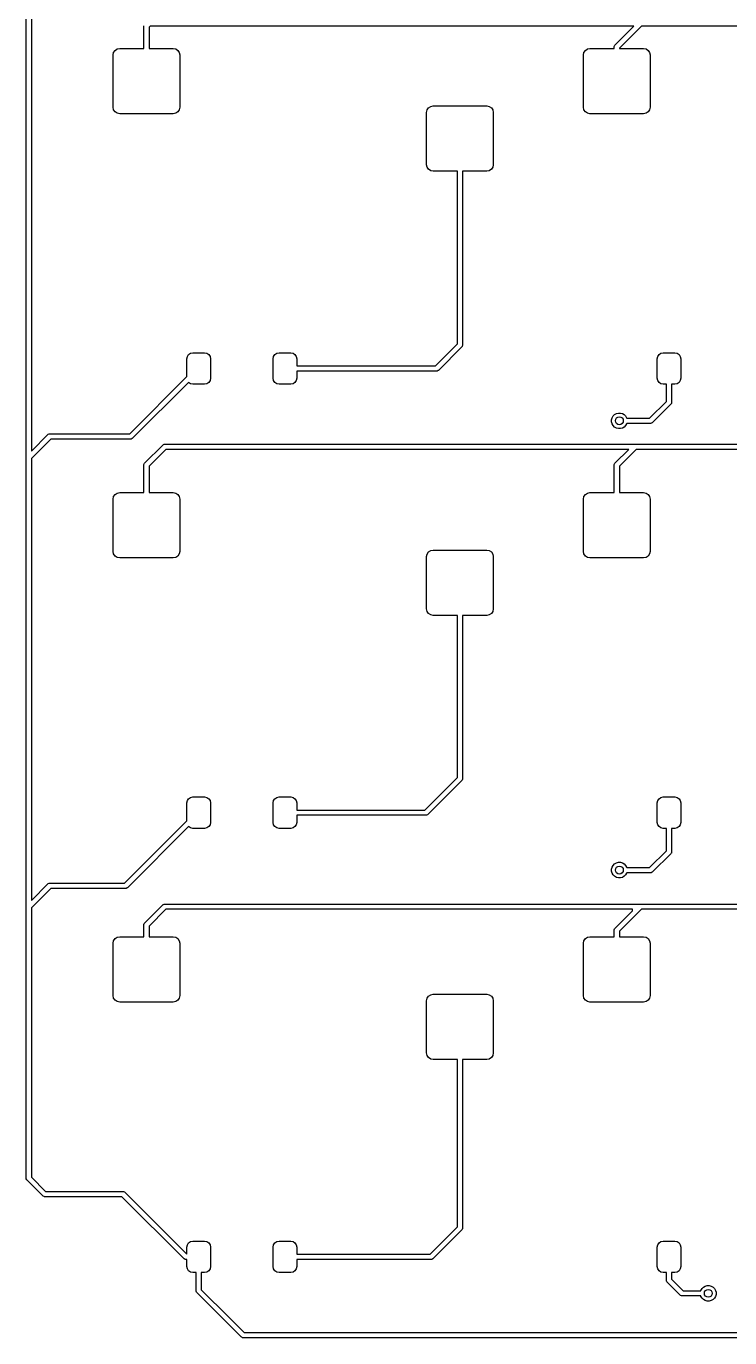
# Model space of a CAD drawing. Extents: x -0.32 to 5.67, y -3.44 to 0.73.
# Drawn here: x -0.319 to 0.741, y -2.327 to -0.35 of the extents above; entities that cross this region are included whole.
import ezdxf

# ---------------------------------------------------------------- set-up
doc = ezdxf.new("R2010")
doc.units = 0
doc.header["$MEASUREMENT"] = 0
doc.layers.add('BLACK', color=7, linetype='CONTINUOUS')

msp = doc.modelspace()

# ---------------------------------------------------------------- linework, layer by layer
at = {"layer": 'BLACK', "linetype": 'CONTINUOUS'}
for p, q in [((-0.3189, -1), (-0.3189, -0.3307)), ((-0.311, -0.3323), (-0.311, -0.9905)), ((-0.1417, -0.3504), (-0.1417, -0.3496)), ((-0.1417, -0.3839), (-0.1417, -0.3504)), ((-0.1322, -0.3504), (-0.1339, -0.352)), ((-0.1339, -0.352), (-0.1339, -0.3839)), ((0.5968, -0.3504), (-0.1322, -0.3504)), ((0.5681, -0.3791), (0.5968, -0.3504)), ((0.6079, -0.3504), (0.5748, -0.3835)), ((1.252, -0.3504), (0.6079, -0.3504)), ((-0.188, -0.3937), (-0.1872, -0.3899)), ((-0.188, -0.4724), (-0.188, -0.3937)), ((-0.1872, -0.3899), (-0.1851, -0.3867)), ((-0.1851, -0.3867), (-0.1819, -0.3846)), ((-0.1819, -0.3846), (-0.1781, -0.3839)), ((-0.1781, -0.3839), (-0.1417, -0.3839)), ((-0.1339, -0.3839), (-0.0974, -0.3839)), ((-0.0974, -0.3839), (-0.0937, -0.3846)), ((-0.0937, -0.3846), (-0.0905, -0.3867)), ((-0.0905, -0.3867), (-0.0883, -0.3899)), ((-0.0883, -0.3899), (-0.0876, -0.3937)), ((-0.0876, -0.3937), (-0.0876, -0.4724)), ((0.5207, -0.3937), (0.5214, -0.3899)), ((0.5207, -0.4724), (0.5207, -0.3937)), ((0.5214, -0.3899), (0.5236, -0.3867)), ((0.5236, -0.3867), (0.5267, -0.3846)), ((0.5267, -0.3846), (0.5305, -0.3839)), ((0.5305, -0.3839), (0.5669, -0.3839)), ((0.5669, -0.3819), (0.567, -0.3811)), ((0.5669, -0.3839), (0.5669, -0.3819)), ((0.567, -0.3811), (0.5676, -0.3797)), ((0.5676, -0.3797), (0.5681, -0.3791)), ((0.5748, -0.3835), (0.5748, -0.3839)), ((0.5748, -0.3839), (0.6112, -0.3839)), ((0.6112, -0.3839), (0.615, -0.3846)), ((0.615, -0.3846), (0.6182, -0.3867)), ((0.6182, -0.3867), (0.6203, -0.3899)), ((0.6203, -0.3899), (0.6211, -0.3937)), ((0.6211, -0.3937), (0.6211, -0.4724)), ((-0.1872, -0.4762), (-0.188, -0.4724)), ((-0.0876, -0.4724), (-0.0883, -0.4762)), ((0.2852, -0.4765), (0.2873, -0.4734)), ((0.2873, -0.4734), (0.2905, -0.4712)), ((0.2905, -0.4712), (0.2943, -0.4705)), ((0.2943, -0.4705), (0.375, -0.4705)), ((0.375, -0.4705), (0.3788, -0.4712)), ((0.3788, -0.4712), (0.382, -0.4734)), ((0.382, -0.4734), (0.3841, -0.4765)), ((0.5214, -0.4762), (0.5207, -0.4724)), ((0.6211, -0.4724), (0.6203, -0.4762)), ((-0.1851, -0.4794), (-0.1872, -0.4762)), ((-0.1819, -0.4815), (-0.1851, -0.4794)), ((-0.1781, -0.4823), (-0.1819, -0.4815)), ((-0.0974, -0.4823), (-0.1781, -0.4823)), ((-0.0937, -0.4815), (-0.0974, -0.4823)), ((-0.0905, -0.4794), (-0.0937, -0.4815)), ((-0.0883, -0.4762), (-0.0905, -0.4794)), ((0.2844, -0.4803), (0.2852, -0.4765)), ((0.2844, -0.5591), (0.2844, -0.4803)), ((0.3841, -0.4765), (0.3848, -0.4803)), ((0.3848, -0.4803), (0.3848, -0.5591)), ((0.5236, -0.4794), (0.5214, -0.4762)), ((0.5267, -0.4815), (0.5236, -0.4794)), ((0.5305, -0.4823), (0.5267, -0.4815)), ((0.6112, -0.4823), (0.5305, -0.4823)), ((0.615, -0.4815), (0.6112, -0.4823)), ((0.6182, -0.4794), (0.615, -0.4815)), ((0.6203, -0.4762), (0.6182, -0.4794)), ((0.2852, -0.5628), (0.2844, -0.5591)), ((0.2873, -0.566), (0.2852, -0.5628)), ((0.2905, -0.5681), (0.2873, -0.566)), ((0.2943, -0.5689), (0.2905, -0.5681)), ((0.3307, -0.5689), (0.2943, -0.5689)), ((0.3307, -0.8291), (0.3307, -0.5689)), ((0.375, -0.5689), (0.3386, -0.5689)), ((0.3386, -0.5689), (0.3386, -0.8307)), ((0.3788, -0.5681), (0.375, -0.5689)), ((0.382, -0.566), (0.3788, -0.5681)), ((0.3841, -0.5628), (0.382, -0.566)), ((0.3848, -0.5591), (0.3841, -0.5628)), ((0.2976, -0.8622), (0.3307, -0.8291)), ((-0.0768, -0.8514), (-0.0761, -0.848)), ((-0.0761, -0.848), (-0.0742, -0.8451)), ((-0.0742, -0.8451), (-0.0713, -0.8432)), ((-0.0713, -0.8432), (-0.0679, -0.8425)), ((-0.0679, -0.8425), (-0.0502, -0.8425)), ((-0.0502, -0.8425), (-0.0468, -0.8432)), ((-0.0468, -0.8432), (-0.0439, -0.8451)), ((-0.0439, -0.8451), (-0.042, -0.848)), ((-0.042, -0.848), (-0.0413, -0.8514)), ((0.0531, -0.8514), (0.0538, -0.848)), ((0.0538, -0.848), (0.0557, -0.8451)), ((0.0557, -0.8451), (0.0586, -0.8432)), ((0.0586, -0.8432), (0.062, -0.8425)), ((0.062, -0.8425), (0.0797, -0.8425)), ((0.0797, -0.8425), (0.0831, -0.8432)), ((0.0831, -0.8432), (0.086, -0.8451)), ((0.086, -0.8451), (0.0879, -0.848)), ((0.0879, -0.848), (0.0886, -0.8514)), ((0.3374, -0.8335), (0.302, -0.8689)), ((0.3379, -0.8329), (0.3374, -0.8335)), ((0.3381, -0.8325), (0.3379, -0.8329)), ((0.3385, -0.8315), (0.3381, -0.8325)), ((0.3386, -0.8307), (0.3385, -0.8315)), ((0.6319, -0.8514), (0.6326, -0.848)), ((0.6326, -0.848), (0.6345, -0.8451)), ((0.6345, -0.8451), (0.6374, -0.8432)), ((0.6374, -0.8432), (0.6407, -0.8425)), ((0.6407, -0.8425), (0.6585, -0.8425)), ((0.6585, -0.8425), (0.6619, -0.8432)), ((0.6619, -0.8432), (0.6647, -0.8451)), ((0.6647, -0.8451), (0.6666, -0.848)), ((0.6666, -0.848), (0.6673, -0.8514)), ((-0.0768, -0.8783), (-0.0768, -0.8514)), ((-0.0413, -0.8514), (-0.0413, -0.8809)), ((0.0531, -0.8809), (0.0531, -0.8514)), ((0.0886, -0.8514), (0.0886, -0.8622)), ((0.0886, -0.8622), (0.2976, -0.8622)), ((0.3014, -0.8694), (0.3, -0.87)), ((0.302, -0.8689), (0.3014, -0.8694)), ((0.6319, -0.8809), (0.6319, -0.8514)), ((0.6673, -0.8514), (0.6673, -0.8809)), ((-0.163, -0.9646), (-0.0768, -0.8783)), ((-0.0743, -0.887), (-0.1586, -0.9713)), ((-0.0742, -0.8872), (-0.0743, -0.887)), ((-0.0713, -0.8891), (-0.0742, -0.8872)), ((-0.0679, -0.8898), (-0.0713, -0.8891)), ((-0.0468, -0.8891), (-0.0502, -0.8898)), ((-0.0439, -0.8872), (-0.0468, -0.8891)), ((-0.042, -0.8843), (-0.0439, -0.8872)), ((-0.0413, -0.8809), (-0.042, -0.8843)), ((0.0538, -0.8843), (0.0531, -0.8809)), ((0.0557, -0.8872), (0.0538, -0.8843)), ((0.0586, -0.8891), (0.0557, -0.8872)), ((0.062, -0.8898), (0.0586, -0.8891)), ((0.0831, -0.8891), (0.0797, -0.8898)), ((0.086, -0.8872), (0.0831, -0.8891)), ((0.0879, -0.8843), (0.086, -0.8872)), ((0.0886, -0.8809), (0.0879, -0.8843)), ((0.2992, -0.8701), (0.0886, -0.8701)), ((0.0886, -0.8701), (0.0886, -0.8809)), ((0.3, -0.87), (0.2992, -0.8701)), ((0.6326, -0.8843), (0.6319, -0.8809)), ((0.6345, -0.8872), (0.6326, -0.8843)), ((0.6374, -0.8891), (0.6345, -0.8872)), ((0.6407, -0.8898), (0.6374, -0.8891)), ((0.6619, -0.8891), (0.6585, -0.8898)), ((0.6647, -0.8872), (0.6619, -0.8891)), ((0.6666, -0.8843), (0.6647, -0.8872)), ((0.6673, -0.8809), (0.6666, -0.8843)), ((-0.0502, -0.8898), (-0.0679, -0.8898)), ((0.0797, -0.8898), (0.062, -0.8898)), ((0.6457, -0.8898), (0.6407, -0.8898)), ((0.6457, -0.9157), (0.6457, -0.8898)), ((0.6585, -0.8898), (0.6535, -0.8898)), ((0.6535, -0.8898), (0.6535, -0.9173)), ((0.6204, -0.9409), (0.6457, -0.9157)), ((0.6524, -0.9201), (0.6248, -0.9477)), ((0.6529, -0.9195), (0.6524, -0.9201)), ((0.6531, -0.9191), (0.6529, -0.9195)), ((0.6535, -0.9181), (0.6531, -0.9191)), ((0.6535, -0.9173), (0.6535, -0.9181)), ((0.5631, -0.9433), (0.5639, -0.9404)), ((0.5631, -0.9464), (0.5631, -0.9433)), ((0.5639, -0.9494), (0.5631, -0.9464)), ((0.5639, -0.9404), (0.5654, -0.9377)), ((0.5654, -0.9377), (0.5676, -0.9355)), ((0.5676, -0.9355), (0.5703, -0.934)), ((0.5703, -0.934), (0.5733, -0.9332)), ((0.5733, -0.9332), (0.5763, -0.9332)), ((0.5763, -0.9332), (0.5793, -0.934)), ((0.5793, -0.934), (0.582, -0.9355)), ((0.582, -0.9355), (0.5842, -0.9377)), ((0.5842, -0.9377), (0.5857, -0.9404)), ((0.5857, -0.9404), (0.5859, -0.9409)), ((0.5859, -0.9409), (0.6204, -0.9409)), ((0.6242, -0.9482), (0.6228, -0.9487)), ((0.6248, -0.9477), (0.6242, -0.9482)), ((-0.311, -0.9905), (-0.2862, -0.9657)), ((-0.2862, -0.9657), (-0.2857, -0.9652)), ((-0.2857, -0.9652), (-0.2842, -0.9646)), ((-0.2842, -0.9646), (-0.2835, -0.9646)), ((-0.2835, -0.9646), (-0.163, -0.9646)), ((0.5654, -0.9521), (0.5639, -0.9494)), ((0.5676, -0.9543), (0.5654, -0.9521)), ((0.5703, -0.9558), (0.5676, -0.9543)), ((0.5733, -0.9566), (0.5703, -0.9558)), ((0.5763, -0.9566), (0.5733, -0.9566)), ((0.5793, -0.9558), (0.5763, -0.9566)), ((0.582, -0.9543), (0.5793, -0.9558)), ((0.5842, -0.9521), (0.582, -0.9543)), ((0.5857, -0.9494), (0.5842, -0.9521)), ((0.5859, -0.9488), (0.5857, -0.9494)), ((0.622, -0.9488), (0.5859, -0.9488)), ((0.6228, -0.9487), (0.622, -0.9488)), ((-0.2818, -0.9724), (-0.311, -1.0016)), ((-0.1614, -0.9724), (-0.2818, -0.9724)), ((-0.1606, -0.9724), (-0.1614, -0.9724)), ((-0.1592, -0.9718), (-0.1606, -0.9724)), ((-0.1586, -0.9713), (-0.1592, -0.9718)), ((-0.1406, -1.009), (-0.113, -0.9815)), ((-0.1086, -0.9882), (-0.1339, -1.0134)), ((-0.113, -0.9815), (-0.1124, -0.981)), ((-0.1124, -0.981), (-0.112, -0.9808)), ((-0.112, -0.9808), (-0.111, -0.9804)), ((-0.111, -0.9804), (-0.1102, -0.9803)), ((-0.1102, -0.9803), (0.5984, -0.9803)), ((0.5889, -0.9882), (-0.1086, -0.9882)), ((0.5681, -1.009), (0.5889, -0.9882)), ((0.6001, -0.9882), (0.5748, -1.0134)), ((0.5984, -0.9803), (1.2582, -0.9803)), ((1.2598, -0.9882), (0.6001, -0.9882)), ((-0.3189, -1.6772), (-0.3189, -1)), ((-0.311, -1.0016), (-0.311, -1.6677)), ((-0.1417, -1.011), (-0.1411, -1.0096)), ((-0.1417, -1.0118), (-0.1417, -1.011)), ((-0.1417, -1.0531), (-0.1417, -1.0118)), ((-0.1411, -1.0096), (-0.1406, -1.009)), ((-0.1339, -1.0134), (-0.1339, -1.0531)), ((0.5669, -1.0118), (0.567, -1.011)), ((0.5669, -1.0531), (0.5669, -1.0118)), ((0.567, -1.011), (0.5676, -1.0096)), ((0.5676, -1.0096), (0.5681, -1.009)), ((0.5748, -1.0134), (0.5748, -1.0531)), ((-0.188, -1.063), (-0.1872, -1.0592)), ((-0.188, -1.1417), (-0.188, -1.063)), ((-0.1872, -1.0592), (-0.1851, -1.056)), ((-0.1851, -1.056), (-0.1819, -1.0539)), ((-0.1819, -1.0539), (-0.1781, -1.0531)), ((-0.1781, -1.0531), (-0.1417, -1.0531)), ((-0.1339, -1.0531), (-0.0974, -1.0531)), ((-0.0974, -1.0531), (-0.0937, -1.0539)), ((-0.0937, -1.0539), (-0.0905, -1.056)), ((-0.0905, -1.056), (-0.0883, -1.0592)), ((-0.0883, -1.0592), (-0.0876, -1.063)), ((-0.0876, -1.063), (-0.0876, -1.1417)), ((0.5207, -1.063), (0.5214, -1.0592)), ((0.5207, -1.1417), (0.5207, -1.063)), ((0.5214, -1.0592), (0.5236, -1.056)), ((0.5236, -1.056), (0.5267, -1.0539)), ((0.5267, -1.0539), (0.5305, -1.0531)), ((0.5305, -1.0531), (0.5669, -1.0531)), ((0.5748, -1.0531), (0.6112, -1.0531)), ((0.6112, -1.0531), (0.615, -1.0539)), ((0.615, -1.0539), (0.6182, -1.056)), ((0.6182, -1.056), (0.6203, -1.0592)), ((0.6203, -1.0592), (0.6211, -1.063)), ((0.6211, -1.063), (0.6211, -1.1417)), ((-0.1872, -1.1455), (-0.188, -1.1417)), ((-0.1851, -1.1487), (-0.1872, -1.1455)), ((-0.0883, -1.1455), (-0.0905, -1.1487)), ((-0.0876, -1.1417), (-0.0883, -1.1455)), ((0.2844, -1.1496), (0.2852, -1.1458)), ((0.2852, -1.1458), (0.2873, -1.1426)), ((0.2873, -1.1426), (0.2905, -1.1405)), ((0.2905, -1.1405), (0.2943, -1.1398)), ((0.2943, -1.1398), (0.375, -1.1398)), ((0.375, -1.1398), (0.3788, -1.1405)), ((0.3788, -1.1405), (0.382, -1.1426)), ((0.382, -1.1426), (0.3841, -1.1458)), ((0.3841, -1.1458), (0.3848, -1.1496)), ((0.5214, -1.1455), (0.5207, -1.1417)), ((0.5236, -1.1487), (0.5214, -1.1455)), ((0.6203, -1.1455), (0.6182, -1.1487)), ((0.6211, -1.1417), (0.6203, -1.1455)), ((-0.1819, -1.1508), (-0.1851, -1.1487)), ((-0.1781, -1.1516), (-0.1819, -1.1508)), ((-0.0974, -1.1516), (-0.1781, -1.1516)), ((-0.0937, -1.1508), (-0.0974, -1.1516)), ((-0.0905, -1.1487), (-0.0937, -1.1508)), ((0.2844, -1.2283), (0.2844, -1.1496)), ((0.3848, -1.1496), (0.3848, -1.2283)), ((0.5267, -1.1508), (0.5236, -1.1487)), ((0.5305, -1.1516), (0.5267, -1.1508)), ((0.6112, -1.1516), (0.5305, -1.1516)), ((0.615, -1.1508), (0.6112, -1.1516)), ((0.6182, -1.1487), (0.615, -1.1508)), ((0.2852, -1.2321), (0.2844, -1.2283)), ((0.2873, -1.2353), (0.2852, -1.2321)), ((0.2905, -1.2374), (0.2873, -1.2353)), ((0.2943, -1.2382), (0.2905, -1.2374)), ((0.3307, -1.2382), (0.2943, -1.2382)), ((0.3307, -1.4826), (0.3307, -1.2382)), ((0.375, -1.2382), (0.3386, -1.2382)), ((0.3386, -1.2382), (0.3386, -1.4843)), ((0.3788, -1.2374), (0.375, -1.2382)), ((0.382, -1.2353), (0.3788, -1.2374)), ((0.3841, -1.2321), (0.382, -1.2353)), ((0.3848, -1.2283), (0.3841, -1.2321)), ((0.2818, -1.5315), (0.3307, -1.4826)), ((0.3374, -1.487), (0.2862, -1.5382)), ((0.3379, -1.4864), (0.3374, -1.487)), ((0.3385, -1.485), (0.3379, -1.4864)), ((0.3386, -1.4843), (0.3385, -1.485)), ((-0.0768, -1.5207), (-0.0761, -1.5173)), ((-0.0768, -1.5476), (-0.0768, -1.5207)), ((-0.0761, -1.5173), (-0.0742, -1.5144)), ((-0.0742, -1.5144), (-0.0713, -1.5125)), ((-0.0713, -1.5125), (-0.0679, -1.5118)), ((-0.0679, -1.5118), (-0.0502, -1.5118)), ((-0.0502, -1.5118), (-0.0468, -1.5125)), ((-0.0468, -1.5125), (-0.0439, -1.5144)), ((-0.0439, -1.5144), (-0.042, -1.5173)), ((-0.042, -1.5173), (-0.0413, -1.5207)), ((-0.0413, -1.5207), (-0.0413, -1.5502)), ((0.0531, -1.5207), (0.0538, -1.5173)), ((0.0531, -1.5502), (0.0531, -1.5207)), ((0.0538, -1.5173), (0.0557, -1.5144)), ((0.0557, -1.5144), (0.0586, -1.5125)), ((0.0586, -1.5125), (0.062, -1.5118)), ((0.062, -1.5118), (0.0797, -1.5118)), ((0.0797, -1.5118), (0.0831, -1.5125)), ((0.0831, -1.5125), (0.086, -1.5144)), ((0.086, -1.5144), (0.0879, -1.5173)), ((0.0879, -1.5173), (0.0886, -1.5207)), ((0.0886, -1.5207), (0.0886, -1.5315)), ((0.6319, -1.5207), (0.6326, -1.5173)), ((0.6319, -1.5502), (0.6319, -1.5207)), ((0.6326, -1.5173), (0.6345, -1.5144)), ((0.6345, -1.5144), (0.6374, -1.5125)), ((0.6374, -1.5125), (0.6407, -1.5118)), ((0.6407, -1.5118), (0.6585, -1.5118)), ((0.6585, -1.5118), (0.6619, -1.5125)), ((0.6619, -1.5125), (0.6647, -1.5144)), ((0.6647, -1.5144), (0.6666, -1.5173)), ((0.6666, -1.5173), (0.6673, -1.5207)), ((0.6673, -1.5207), (0.6673, -1.5502)), ((0.0886, -1.5315), (0.2818, -1.5315)), ((0.2835, -1.5394), (0.0886, -1.5394)), ((0.0886, -1.5394), (0.0886, -1.5502)), ((0.2842, -1.5393), (0.2835, -1.5394)), ((0.2857, -1.5387), (0.2842, -1.5393)), ((0.2862, -1.5382), (0.2857, -1.5387)), ((-0.1709, -1.6417), (-0.0768, -1.5476)), ((-0.0743, -1.5563), (-0.1665, -1.6485)), ((-0.0742, -1.5565), (-0.0743, -1.5563)), ((-0.0713, -1.5584), (-0.0742, -1.5565)), ((-0.0679, -1.5591), (-0.0713, -1.5584)), ((-0.0502, -1.5591), (-0.0679, -1.5591)), ((-0.0468, -1.5584), (-0.0502, -1.5591)), ((-0.0439, -1.5565), (-0.0468, -1.5584)), ((-0.042, -1.5536), (-0.0439, -1.5565)), ((-0.0413, -1.5502), (-0.042, -1.5536)), ((0.0538, -1.5536), (0.0531, -1.5502)), ((0.0557, -1.5565), (0.0538, -1.5536)), ((0.0586, -1.5584), (0.0557, -1.5565)), ((0.062, -1.5591), (0.0586, -1.5584)), ((0.0797, -1.5591), (0.062, -1.5591)), ((0.0831, -1.5584), (0.0797, -1.5591)), ((0.086, -1.5565), (0.0831, -1.5584)), ((0.0879, -1.5536), (0.086, -1.5565)), ((0.0886, -1.5502), (0.0879, -1.5536)), ((0.6326, -1.5536), (0.6319, -1.5502)), ((0.6345, -1.5565), (0.6326, -1.5536)), ((0.6374, -1.5584), (0.6345, -1.5565)), ((0.6407, -1.5591), (0.6374, -1.5584)), ((0.6457, -1.5591), (0.6407, -1.5591)), ((0.6457, -1.5929), (0.6457, -1.5591)), ((0.6585, -1.5591), (0.6535, -1.5591)), ((0.6535, -1.5591), (0.6535, -1.5945)), ((0.6619, -1.5584), (0.6585, -1.5591)), ((0.6647, -1.5565), (0.6619, -1.5584)), ((0.6666, -1.5536), (0.6647, -1.5565)), ((0.6673, -1.5502), (0.6666, -1.5536)), ((0.6204, -1.6181), (0.6457, -1.5929)), ((0.6524, -1.5973), (0.6248, -1.6248)), ((0.6529, -1.5967), (0.6524, -1.5973)), ((0.6531, -1.5963), (0.6529, -1.5967)), ((0.6535, -1.5953), (0.6531, -1.5963)), ((0.6535, -1.5945), (0.6535, -1.5953)), ((0.5631, -1.6205), (0.5639, -1.6175)), ((0.5631, -1.6236), (0.5631, -1.6205)), ((0.5639, -1.6175), (0.5654, -1.6149)), ((0.5654, -1.6149), (0.5676, -1.6127)), ((0.5676, -1.6127), (0.5703, -1.6111)), ((0.5703, -1.6111), (0.5733, -1.6103)), ((0.5733, -1.6103), (0.5763, -1.6103)), ((0.5763, -1.6103), (0.5793, -1.6111)), ((0.5793, -1.6111), (0.582, -1.6127)), ((0.582, -1.6127), (0.5842, -1.6149)), ((0.5842, -1.6149), (0.5857, -1.6175)), ((0.5857, -1.6175), (0.5859, -1.6181)), ((0.5859, -1.6181), (0.6204, -1.6181)), ((0.5639, -1.6266), (0.5631, -1.6236)), ((0.5654, -1.6292), (0.5639, -1.6266)), ((0.5676, -1.6314), (0.5654, -1.6292)), ((0.5703, -1.633), (0.5676, -1.6314)), ((0.5733, -1.6338), (0.5703, -1.633)), ((0.5763, -1.6338), (0.5733, -1.6338)), ((0.5793, -1.633), (0.5763, -1.6338)), ((0.582, -1.6314), (0.5793, -1.633)), ((0.5842, -1.6292), (0.582, -1.6314)), ((0.5857, -1.6266), (0.5842, -1.6292)), ((0.5859, -1.626), (0.5857, -1.6266)), ((0.622, -1.626), (0.5859, -1.626)), ((0.6228, -1.6259), (0.622, -1.626)), ((0.6242, -1.6253), (0.6228, -1.6259)), ((0.6248, -1.6248), (0.6242, -1.6253)), ((-0.311, -1.6677), (-0.2862, -1.6429)), ((-0.2818, -1.6496), (-0.311, -1.6788)), ((-0.2862, -1.6429), (-0.2857, -1.6424)), ((-0.2857, -1.6424), (-0.2842, -1.6418)), ((-0.2842, -1.6418), (-0.2835, -1.6417)), ((-0.2835, -1.6417), (-0.1709, -1.6417)), ((-0.1693, -1.6496), (-0.2818, -1.6496)), ((-0.1685, -1.6495), (-0.1693, -1.6496)), ((-0.1671, -1.6489), (-0.1685, -1.6495)), ((-0.1665, -1.6485), (-0.1671, -1.6489)), ((-0.3189, -2.0866), (-0.3189, -1.6772)), ((-0.311, -1.6788), (-0.311, -2.085)), ((-0.1406, -1.7019), (-0.113, -1.6744)), ((-0.113, -1.6744), (-0.1124, -1.6739)), ((-0.1124, -1.6739), (-0.112, -1.6737)), ((-0.112, -1.6737), (-0.111, -1.6733)), ((-0.111, -1.6733), (-0.1102, -1.6732)), ((-0.1102, -1.6732), (0.5984, -1.6732)), ((0.5984, -1.6732), (0.6063, -1.6732)), ((0.6063, -1.6732), (1.2346, -1.6732)), ((-0.1086, -1.6811), (-0.1339, -1.7064)), ((0.5945, -1.6811), (-0.1086, -1.6811)), ((0.5681, -1.7098), (0.5945, -1.6834)), ((0.6079, -1.6811), (0.5748, -1.7142)), ((0.5945, -1.6834), (0.5945, -1.6811)), ((1.2362, -1.6811), (0.6079, -1.6811)), ((-0.1417, -1.704), (-0.1411, -1.7025)), ((-0.1417, -1.7047), (-0.1417, -1.704)), ((-0.1417, -1.7224), (-0.1417, -1.7047)), ((-0.1411, -1.7025), (-0.1406, -1.7019)), ((-0.1339, -1.7064), (-0.1339, -1.7224)), ((0.5669, -1.7126), (0.567, -1.7118)), ((0.5669, -1.7224), (0.5669, -1.7126)), ((0.567, -1.7118), (0.5676, -1.7104)), ((0.5676, -1.7104), (0.5681, -1.7098)), ((0.5748, -1.7142), (0.5748, -1.7224)), ((-0.188, -1.7323), (-0.1872, -1.7285)), ((-0.188, -1.811), (-0.188, -1.7323)), ((-0.1872, -1.7285), (-0.1851, -1.7253)), ((-0.1851, -1.7253), (-0.1819, -1.7232)), ((-0.1819, -1.7232), (-0.1781, -1.7224)), ((-0.1781, -1.7224), (-0.1417, -1.7224)), ((-0.1339, -1.7224), (-0.0974, -1.7224)), ((-0.0974, -1.7224), (-0.0937, -1.7232)), ((-0.0937, -1.7232), (-0.0905, -1.7253)), ((-0.0905, -1.7253), (-0.0883, -1.7285)), ((-0.0883, -1.7285), (-0.0876, -1.7323)), ((-0.0876, -1.7323), (-0.0876, -1.811)), ((0.5207, -1.7323), (0.5214, -1.7285)), ((0.5207, -1.811), (0.5207, -1.7323)), ((0.5214, -1.7285), (0.5236, -1.7253)), ((0.5236, -1.7253), (0.5267, -1.7232)), ((0.5267, -1.7232), (0.5305, -1.7224)), ((0.5305, -1.7224), (0.5669, -1.7224)), ((0.5748, -1.7224), (0.6112, -1.7224)), ((0.6112, -1.7224), (0.615, -1.7232)), ((0.615, -1.7232), (0.6182, -1.7253)), ((0.6182, -1.7253), (0.6203, -1.7285)), ((0.6203, -1.7285), (0.6211, -1.7323)), ((0.6211, -1.7323), (0.6211, -1.811)), ((-0.1872, -1.8148), (-0.188, -1.811)), ((-0.1851, -1.818), (-0.1872, -1.8148)), ((-0.1819, -1.8201), (-0.1851, -1.818)), ((-0.0905, -1.818), (-0.0937, -1.8201)), ((-0.0883, -1.8148), (-0.0905, -1.818)), ((-0.0876, -1.811), (-0.0883, -1.8148)), ((0.2844, -1.8189), (0.2852, -1.8151)), ((0.2852, -1.8151), (0.2873, -1.8119)), ((0.2873, -1.8119), (0.2905, -1.8098)), ((0.2905, -1.8098), (0.2943, -1.8091)), ((0.2943, -1.8091), (0.375, -1.8091)), ((0.375, -1.8091), (0.3788, -1.8098)), ((0.3788, -1.8098), (0.382, -1.8119)), ((0.382, -1.8119), (0.3841, -1.8151)), ((0.3841, -1.8151), (0.3848, -1.8189)), ((0.5214, -1.8148), (0.5207, -1.811)), ((0.5236, -1.818), (0.5214, -1.8148)), ((0.5267, -1.8201), (0.5236, -1.818)), ((0.6182, -1.818), (0.615, -1.8201)), ((0.6203, -1.8148), (0.6182, -1.818)), ((0.6211, -1.811), (0.6203, -1.8148)), ((-0.1781, -1.8209), (-0.1819, -1.8201)), ((-0.0974, -1.8209), (-0.1781, -1.8209)), ((-0.0937, -1.8201), (-0.0974, -1.8209)), ((0.2844, -1.8976), (0.2844, -1.8189)), ((0.3848, -1.8189), (0.3848, -1.8976)), ((0.5305, -1.8209), (0.5267, -1.8201)), ((0.6112, -1.8209), (0.5305, -1.8209)), ((0.615, -1.8201), (0.6112, -1.8209)), ((0.2852, -1.9014), (0.2844, -1.8976)), ((0.2873, -1.9046), (0.2852, -1.9014)), ((0.2905, -1.9067), (0.2873, -1.9046)), ((0.2943, -1.9075), (0.2905, -1.9067)), ((0.3307, -1.9075), (0.2943, -1.9075)), ((0.3307, -2.1598), (0.3307, -1.9075)), ((0.375, -1.9075), (0.3386, -1.9075)), ((0.3386, -1.9075), (0.3386, -2.1614)), ((0.3788, -1.9067), (0.375, -1.9075)), ((0.382, -1.9046), (0.3788, -1.9067)), ((0.3841, -1.9014), (0.382, -1.9046)), ((0.3848, -1.8976), (0.3841, -1.9014)), ((-0.3188, -2.0874), (-0.3189, -2.0866)), ((-0.3182, -2.0888), (-0.3188, -2.0874)), ((-0.3177, -2.0894), (-0.3182, -2.0888)), ((-0.2941, -2.113), (-0.3177, -2.0894)), ((-0.311, -2.085), (-0.2897, -2.1063)), ((-0.2935, -2.1135), (-0.2941, -2.113)), ((-0.2921, -2.1141), (-0.2935, -2.1135)), ((-0.2913, -2.1142), (-0.2921, -2.1141)), ((-0.1749, -2.1142), (-0.2913, -2.1142)), ((-0.2897, -2.1063), (-0.1732, -2.1063)), ((-0.0815, -2.2075), (-0.1749, -2.1142)), ((-0.1732, -2.1063), (-0.1725, -2.1064)), ((-0.1725, -2.1064), (-0.171, -2.107)), ((-0.171, -2.107), (-0.1704, -2.1075)), ((-0.1704, -2.1075), (-0.0771, -2.2008)), ((0.2897, -2.2008), (0.3307, -2.1598)), ((0.3374, -2.1642), (0.2941, -2.2075)), ((0.3379, -2.1636), (0.3374, -2.1642)), ((0.3385, -2.1622), (0.3379, -2.1636)), ((0.3386, -2.1614), (0.3385, -2.1622)), ((-0.0768, -2.19), (-0.0761, -2.1866)), ((-0.0768, -2.2008), (-0.0768, -2.19)), ((-0.0761, -2.1866), (-0.0742, -2.1837)), ((-0.0742, -2.1837), (-0.0713, -2.1818)), ((-0.0713, -2.1818), (-0.0679, -2.1811)), ((-0.0679, -2.1811), (-0.0502, -2.1811)), ((-0.0502, -2.1811), (-0.0468, -2.1818)), ((-0.0468, -2.1818), (-0.0439, -2.1837)), ((-0.0439, -2.1837), (-0.042, -2.1866)), ((-0.042, -2.1866), (-0.0413, -2.19)), ((-0.0413, -2.19), (-0.0413, -2.2195)), ((0.0531, -2.19), (0.0538, -2.1866)), ((0.0531, -2.2195), (0.0531, -2.19)), ((0.0538, -2.1866), (0.0557, -2.1837)), ((0.0557, -2.1837), (0.0586, -2.1818)), ((0.0586, -2.1818), (0.062, -2.1811)), ((0.062, -2.1811), (0.0797, -2.1811)), ((0.0797, -2.1811), (0.0831, -2.1818)), ((0.0831, -2.1818), (0.086, -2.1837)), ((0.086, -2.1837), (0.0879, -2.1866)), ((0.0879, -2.1866), (0.0886, -2.19)), ((0.0886, -2.19), (0.0886, -2.2008)), ((0.6319, -2.19), (0.6326, -2.1866)), ((0.6319, -2.2195), (0.6319, -2.19)), ((0.6326, -2.1866), (0.6345, -2.1837)), ((0.6345, -2.1837), (0.6374, -2.1818)), ((0.6374, -2.1818), (0.6407, -2.1811)), ((0.6407, -2.1811), (0.6585, -2.1811)), ((0.6585, -2.1811), (0.6619, -2.1818)), ((0.6619, -2.1818), (0.6647, -2.1837)), ((0.6647, -2.1837), (0.6666, -2.1866)), ((0.6666, -2.1866), (0.6673, -2.19)), ((0.6673, -2.19), (0.6673, -2.2195)), ((-0.0809, -2.208), (-0.0815, -2.2075)), ((-0.0795, -2.2086), (-0.0809, -2.208)), ((-0.0787, -2.2087), (-0.0795, -2.2086)), ((-0.0768, -2.2087), (-0.0787, -2.2087)), ((-0.0771, -2.2008), (-0.0768, -2.2008)), ((-0.0768, -2.2195), (-0.0768, -2.2087)), ((0.0886, -2.2008), (0.2897, -2.2008)), ((0.2913, -2.2087), (0.0886, -2.2087)), ((0.0886, -2.2087), (0.0886, -2.2195)), ((0.2921, -2.2086), (0.2913, -2.2087)), ((0.2935, -2.208), (0.2921, -2.2086)), ((0.2941, -2.2075), (0.2935, -2.208)), ((-0.0761, -2.2229), (-0.0768, -2.2195)), ((-0.0742, -2.2258), (-0.0761, -2.2229)), ((-0.0713, -2.2277), (-0.0742, -2.2258)), ((-0.0679, -2.2283), (-0.0713, -2.2277)), ((-0.063, -2.2283), (-0.0679, -2.2283)), ((-0.063, -2.2559), (-0.063, -2.2283)), ((-0.0502, -2.2283), (-0.0551, -2.2283)), ((-0.0551, -2.2283), (-0.0551, -2.2543)), ((-0.0468, -2.2277), (-0.0502, -2.2283)), ((-0.0439, -2.2258), (-0.0468, -2.2277)), ((-0.042, -2.2229), (-0.0439, -2.2258)), ((-0.0413, -2.2195), (-0.042, -2.2229)), ((0.0538, -2.2229), (0.0531, -2.2195)), ((0.0557, -2.2258), (0.0538, -2.2229)), ((0.0586, -2.2277), (0.0557, -2.2258)), ((0.062, -2.2283), (0.0586, -2.2277)), ((0.0797, -2.2283), (0.062, -2.2283)), ((0.0831, -2.2277), (0.0797, -2.2283)), ((0.086, -2.2258), (0.0831, -2.2277)), ((0.0879, -2.2229), (0.086, -2.2258)), ((0.0886, -2.2195), (0.0879, -2.2229)), ((0.6326, -2.2229), (0.6319, -2.2195)), ((0.6345, -2.2258), (0.6326, -2.2229)), ((0.6374, -2.2277), (0.6345, -2.2258)), ((0.6407, -2.2283), (0.6374, -2.2277)), ((0.6457, -2.2283), (0.6407, -2.2283)), ((0.6457, -2.2402), (0.6457, -2.2283)), ((0.6585, -2.2283), (0.6535, -2.2283)), ((0.6535, -2.2283), (0.6535, -2.2385)), ((0.6619, -2.2277), (0.6585, -2.2283)), ((0.6647, -2.2258), (0.6619, -2.2277)), ((0.6666, -2.2229), (0.6647, -2.2258)), ((0.6673, -2.2195), (0.6666, -2.2229)), ((0.6457, -2.2409), (0.6457, -2.2402)), ((0.6463, -2.2423), (0.6457, -2.2409)), ((0.6468, -2.2429), (0.6463, -2.2423)), ((0.6665, -2.2626), (0.6468, -2.2429)), ((0.6535, -2.2385), (0.6709, -2.2559)), ((0.6977, -2.2553), (0.6993, -2.2527)), ((0.6993, -2.2527), (0.7015, -2.2505)), ((0.7015, -2.2505), (0.7041, -2.2489)), ((0.7041, -2.2489), (0.7071, -2.2481)), ((0.7071, -2.2481), (0.7102, -2.2481)), ((0.7102, -2.2481), (0.7132, -2.2489)), ((0.7132, -2.2489), (0.7159, -2.2505)), ((0.7159, -2.2505), (0.718, -2.2527)), ((0.718, -2.2527), (0.7196, -2.2553)), ((-0.0629, -2.2567), (-0.063, -2.2559)), ((-0.0623, -2.2581), (-0.0629, -2.2567)), ((-0.0618, -2.2587), (-0.0623, -2.2581)), ((-0.0185, -2.302), (-0.0618, -2.2587)), ((-0.0551, -2.2543), (-0.013, -2.2964)), ((0.6671, -2.2631), (0.6665, -2.2626)), ((0.6685, -2.2637), (0.6671, -2.2631)), ((0.6693, -2.2638), (0.6685, -2.2637)), ((0.6976, -2.2638), (0.6693, -2.2638)), ((0.6709, -2.2559), (0.6976, -2.2559)), ((0.6976, -2.2559), (0.6977, -2.2553)), ((0.6977, -2.2644), (0.6976, -2.2638)), ((0.6993, -2.267), (0.6977, -2.2644)), ((0.7015, -2.2692), (0.6993, -2.267)), ((0.7041, -2.2708), (0.7015, -2.2692)), ((0.7071, -2.2716), (0.7041, -2.2708)), ((0.7102, -2.2716), (0.7071, -2.2716)), ((0.7132, -2.2708), (0.7102, -2.2716)), ((0.7159, -2.2692), (0.7132, -2.2708)), ((0.718, -2.267), (0.7159, -2.2692)), ((0.7196, -2.2644), (0.718, -2.267)), ((0.7196, -2.2553), (0.7204, -2.2583)), ((0.7204, -2.2614), (0.7196, -2.2644)), ((0.7204, -2.2583), (0.7204, -2.2614)), ((0.0051, -2.3256), (-0.0185, -2.302)), ((-0.013, -2.2964), (0.0095, -2.3189)), ((0.0057, -2.3261), (0.0051, -2.3256)), ((0.0071, -2.3267), (0.0057, -2.3261)), ((0.0079, -2.3268), (0.0071, -2.3267)), ((1.0157, -2.3268), (0.0079, -2.3268)), ((0.0095, -2.3189), (1.0141, -2.3189))]:
    msp.add_line(p, q, dxfattribs=at)
at = {"layer": 'BLACK'}
for centre in [(0.5748, -0.9449), (0.5748, -1.622), (0.7087, -2.2598)]:
    msp.add_circle(centre, 0.00591, dxfattribs=at)

doc.saveas('drawing.dxf')
